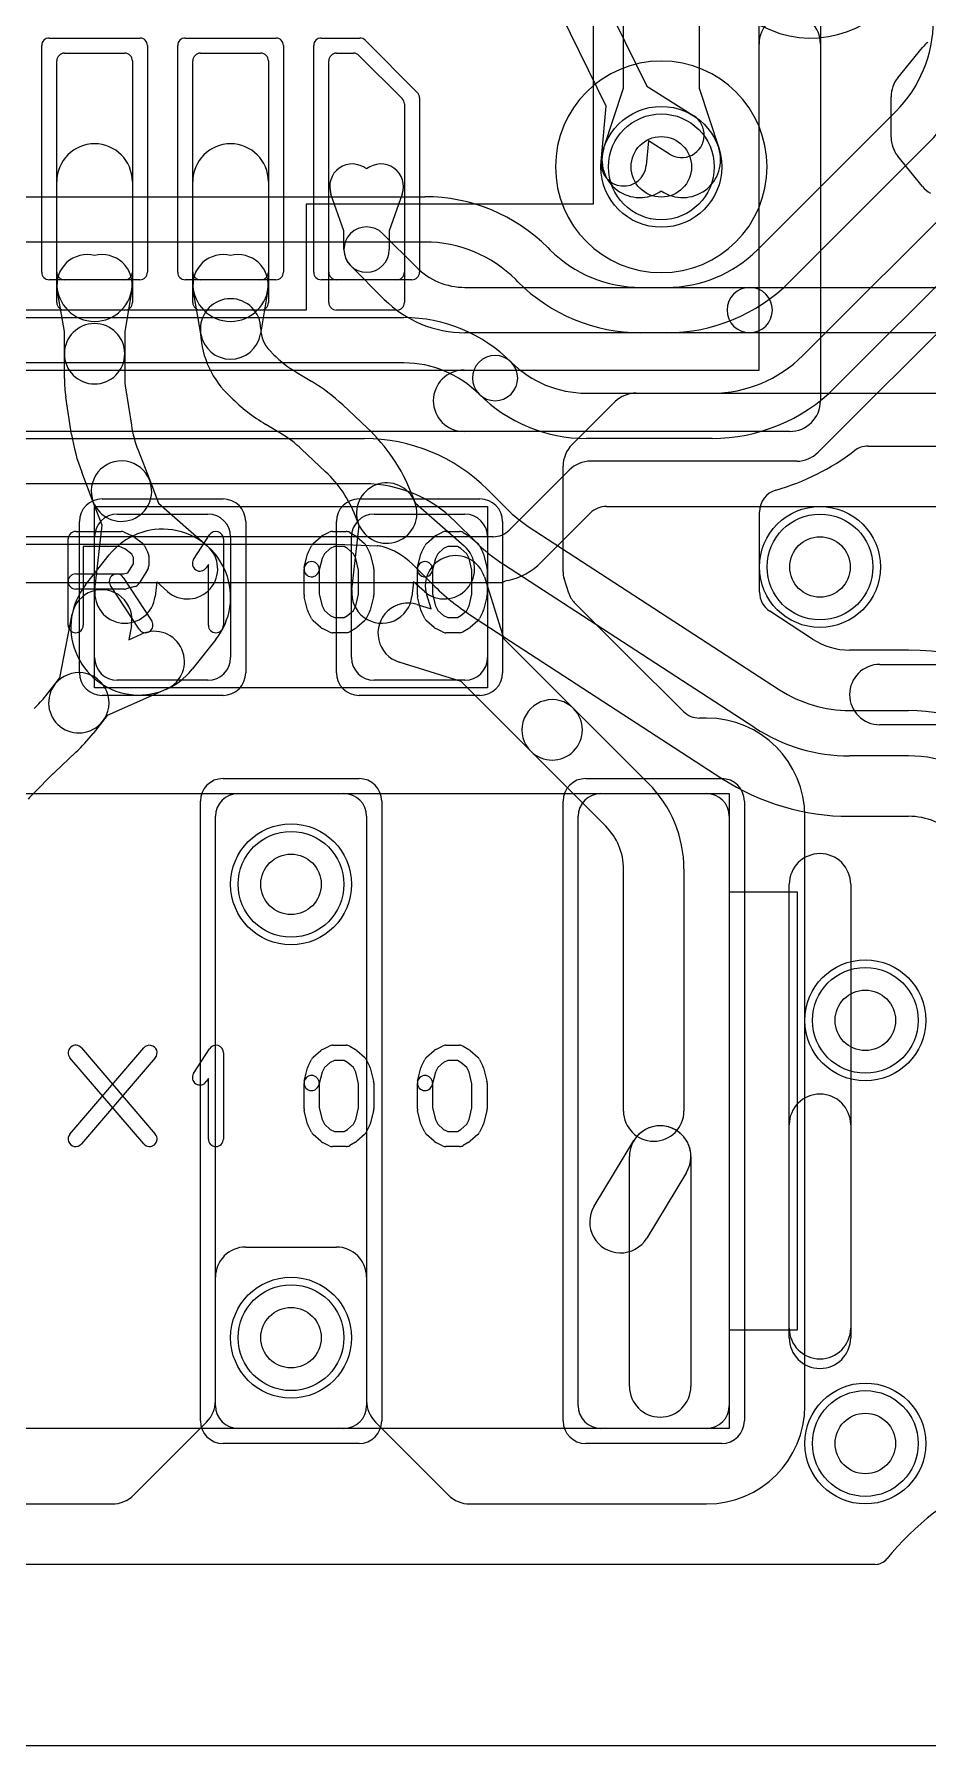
# Model space of a CAD drawing. Extents: x -0.8 to 20.5, y -0.5 to 20.
# Drawn here: x 11.05 to 14.01, y 0 to 5.66 of the extents above; entities that cross this region are included whole.
import ezdxf

# ---------------------------------------------------------------- set-up
doc = ezdxf.new("R2010")
doc.units = 0
for name, color, linetype in [('Hole', 1, 'CONTINUOUS'), ('L1', 3, 'CONTINUOUS'), ('L2', 3, 'CONTINUOUS'), ('L3', 3, 'CONTINUOUS'), ('L4', 3, 'CONTINUOUS'), ('MetalMask-A', 176, 'CONTINUOUS'), ('Outline', 7, 'CONTINUOUS'), ('PartsArea-A', 111, 'CONTINUOUS'), ('PartsSilk-A', 221, 'CONTINUOUS'), ('PartsSilk-B', 221, 'CONTINUOUS'), ('Resist-A', 2, 'CONTINUOUS'), ('Resist-B', 2, 'CONTINUOUS'), ('Silk-A', 140, 'CONTINUOUS'), ('Silk-B', 140, 'CONTINUOUS')]:
    doc.layers.add(name, color=color, linetype=linetype)

msp = doc.modelspace()

# ---------------------------------------------------------------- linework, layer by layer
at = {"layer": 'Hole'}
for centre in [(13.125, 5.22375), (13.65, 3.9), (11.9, 2.85), (13.8, 2.4), (11.9, 1.35), (13.8, 1)]:
    msp.add_circle(centre, 0.1, dxfattribs=at)
at = {"layer": 'L1'}
for p, q in [((13, 5.48378), (13, 5.85)), ((13.25, 5.85), (13.25, 5.48378)), ((11.125, 4.775), (11.125, 5.575)), ((11.15, 5.6), (11.35, 5.6)), ((11.375, 5.575), (11.375, 4.775)), ((11.575, 4.775), (11.575, 5.575)), ((11.6, 5.6), (11.8, 5.6)), ((11.825, 5.575), (11.825, 4.775)), ((12.025, 4.775), (12.025, 5.575)), ((12.05, 5.6), (12.1068, 5.6)), ((12.12448, 5.59268), (12.26768, 5.44948)), ((12.93502, 5.28625), (13, 5.48378)), ((13.25, 5.48378), (13.31498, 5.28625)), ((12.275, 5.4318), (12.275, 4.775)), ((11.125, 4.8375), (11.125, 5.175)), ((11.375, 5.175), (11.375, 4.8375)), ((11.575, 4.8375), (11.575, 5.175)), ((11.825, 5.175), (11.825, 4.8375)), ((12.075, 5.01213), (12.03215, 5.13333)), ((12.26785, 5.13333), (12.225, 5.01213)), ((12.075, 4.95), (12.075, 5.01213)), ((12.20303, 5.00303), (12.31465, 4.89142)), ((12.225, 5.01213), (12.225, 4.95)), ((12.20858, 4.78536), (12.09697, 4.89697)), ((11.15, 4.67911), (11.12675, 4.81666)), ((11.37325, 4.81666), (11.35, 4.67911)), ((11.6014, 4.67083), (11.57675, 4.81666)), ((11.82325, 4.81666), (11.7986, 4.67083)), ((12.475, 4.825), (13.4175, 4.825)), ((13.4175, 4.825), (14.33894, 4.825)), ((11.35, 4.75), (11.15, 4.75)), ((11.8, 4.75), (11.6, 4.75)), ((12.25, 4.75), (12.05, 4.75)), ((11.15, 4.6054), (11.15, 4.67911)), ((11.35, 4.67911), (11.35, 4.6054)), ((13.4175, 4.675), (12.475, 4.675)), ((14.33894, 4.675), (13.4175, 4.675)), ((11.15, 4.5233), (11.15, 4.6054)), ((11.35, 4.6054), (11.35, 4.5233)), ((11.82971, 4.61578), (11.84208, 4.6034)), ((11.91926, 4.54316), (11.96877, 4.51349)), ((11.3524, 4.49242), (11.37174, 4.36867)), ((11.70066, 4.46198), (11.68829, 4.47435)), ((13.04141, 4.475), (14.26167, 4.475)), ((11.17413, 4.33779), (11.1548, 4.46154)), ((12.07138, 4.4359), (12.15151, 4.36052)), ((12.82929, 4.30429), (12.9701, 4.4451)), ((11.86594, 4.34195), (11.81643, 4.37162)), ((11.39396, 4.28589), (11.43232, 4.18689)), ((12.01448, 4.21484), (11.93435, 4.29022)), ((11.24584, 4.11463), (11.20748, 4.21363)), ((12.8, 3.88427), (12.8, 4.23358)), ((11.43232, 4.18689), (11.46181, 4.11079)), ((12.29959, 4.14104), (12.30992, 4.11448)), ((11.27533, 4.03853), (11.24584, 4.11463)), ((11.46181, 4.11079), (11.62332, 3.9692)), ((12.30992, 4.11448), (12.31137, 4.11076)), ((12.31137, 4.11076), (12.47307, 3.96941)), ((11.2514, 3.82507), (11.27533, 4.03853)), ((11.325, 4.075), (11.625, 4.075)), ((12.10137, 3.82475), (12.12499, 4.03822)), ((12.12354, 4.04194), (12.1132, 4.06852)), ((12.12499, 4.03822), (12.12354, 4.04194)), ((12.175, 4.075), (12.475, 4.075)), ((11.25, 3.6), (11.25, 4)), ((11.7, 4), (11.7, 3.6)), ((12.1, 3.6), (12.1, 4)), ((12.55, 4), (12.55, 3.6)), ((11.22042, 3.84111), (11.29873, 3.93983)), ((12.53968, 3.86736), (12.60398, 3.66243)), ((12.81865, 3.81335), (12.80344, 3.86182)), ((11.45549, 3.85035), (11.45016, 3.80279)), ((11.49148, 3.8188), (11.45549, 3.85035)), ((12.30541, 3.85033), (12.30015, 3.80275)), ((12.34145, 3.81883), (12.30541, 3.85033)), ((12.36319, 3.76181), (12.34886, 3.80748)), ((11.13529, 3.53268), (11.17571, 3.74362)), ((12.31752, 3.77614), (12.36319, 3.76181)), ((13.01035, 3.60962), (12.83717, 3.78279)), ((11.37213, 3.70598), (11.36312, 3.65898)), ((11.36312, 3.65898), (11.40685, 3.67844)), ((11.65127, 3.66017), (11.57296, 3.56145)), ((12.60398, 3.66243), (12.83473, 3.43168)), ((12.46255, 3.52102), (12.25764, 3.58532)), ((13.19801, 3.42196), (13.01257, 3.60739)), ((11.08852, 3.47373), (11.11953, 3.51282)), ((11.11953, 3.51282), (11.13529, 3.53268)), ((11.625, 3.525), (11.325, 3.525)), ((12.475, 3.525), (12.175, 3.525)), ((12.69331, 3.29026), (12.46255, 3.52102)), ((11.48819, 3.49572), (11.29196, 3.40838)), ((11.29196, 3.40838), (11.27621, 3.38852)), ((12.83473, 3.43168), (13.08284, 3.18358)), ((13.275, 3.4), (13.25102, 3.4)), ((11.27621, 3.38852), (11.24522, 3.34945)), ((11.18796, 3.2869), (11.11785, 3.22043)), ((12.94142, 3.04215), (12.69331, 3.29026)), ((11.1112, 3.21399), (11.05072, 3.15391)), ((11.725, 3.15), (12.075, 3.15)), ((12.925, 3.15), (13.275, 3.15)), ((11.65, 1.125), (11.65, 3.075)), ((12.15, 3.075), (12.15, 1.125)), ((12.85, 1.125), (12.85, 3.075)), ((13.35, 3.075), (13.35, 1.125)), ((13.6, 1.125), (13.6, 3.075)), ((13, 2.1), (13, 2.90073)), ((13.2, 2.90073), (13.2, 2.1)), ((11.75, 1.65), (12.05, 1.65)), ((11.65, 1.14142), (11.65, 1.55)), ((12.15, 1.55), (12.15, 1.14142)), ((11.37929, 0.82929), (11.62071, 1.07071)), ((12.075, 1.05), (11.725, 1.05)), ((12.17929, 1.07071), (12.42071, 0.82929)), ((13.275, 1.05), (12.925, 1.05)), ((10.525, 0.8), (11.30858, 0.8)), ((12.49142, 0.8), (13.275, 0.8)), ((13.83246, 0.6), (1, 0.6))]:
    msp.add_line(p, q, dxfattribs=at)
for centre in [(13.125, 5.22375), (13.65, 3.9), (11.9, 2.85), (13.8, 2.4), (11.9, 1.35), (13.8, 1)]:
    msp.add_circle(centre, 0.2, dxfattribs=at)
for centre, radius, start, end in [((11.15, 5.575), 0.025, 90, 180), ((11.35, 5.575), 0.025, 0, 90), ((11.6, 5.575), 0.025, 90, 180), ((11.8, 5.575), 0.025, 0, 90), ((12.05, 5.575), 0.025, 90, 180), ((12.1068, 5.575), 0.025, 45, 90), ((12.25, 5.4318), 0.025, 0, 45), ((11.25, 5.175), 0.125, 0, 180), ((11.7, 5.175), 0.125, 0, 180), ((13.05376, 5.24719), 0.125, 161.79117, -55.25469), ((13.19624, 5.24719), 0.125, -124.74531, 18.20924), ((12.10286, 5.15833), 0.075, 51.05623, -160.5285), ((12.19714, 5.15833), 0.075, -19.47139, 128.94377), ((12.15, 4.95), 0.075, 45, -135), ((11.22535, 4.83333), 0.1, 75.7289, -170.40584), ((11.27465, 4.83333), 0.1, -9.59608, 104.2711), ((11.67535, 4.83333), 0.1, 75.7289, -170.40584), ((11.72465, 4.83333), 0.1, -9.59608, 104.2711), ((12.15, 4.95), 0.075, 180, 0), ((12.475, 5.05177), 0.22677, -135, -90), ((11.25, 4.8375), 0.125, 180, 0), ((11.7, 4.8375), 0.125, 180, 0), ((13.4175, 4.75), 0.075, 90, -90), ((13.4175, 4.75), 0.075, -90, 90), ((11.15, 4.775), 0.025, 180, -90), ((11.35, 4.775), 0.025, -90, 0), ((11.6, 4.775), 0.025, 180, -90), ((11.7, 4.6875), 0.1, 0, 180), ((11.8, 4.775), 0.025, -90, 0), ((12.05, 4.775), 0.025, 180, -90), ((12.475, 5.05177), 0.37677, -135.00107, -90), ((12.25, 4.775), 0.025, -90, 0), ((11.25, 4.6054), 0.1, 0, 180), ((11.90143, 4.6875), 0.30143, 180, -134.99866), ((11.7, 4.6875), 0.1, -170.40392, -9.59608), ((11.90143, 4.6875), 0.10143, 180, -135), ((11.25, 4.6054), 0.1, 180, 0), ((12.12492, 4.88624), 0.4, -135, -120.94066), ((11.55, 4.5233), 0.4, 180, -171.11793), ((11.55, 4.5233), 0.2, 180, -171.11793), ((11.66028, 3.99887), 0.6, 46.75117, 59.05983), ((13.04141, 4.37499), 0.10001, 90, 133.97914), ((12.12492, 4.88624), 0.6, -135, -120.94066), ((13.02402, 4.39301), 0.07497, 133.97861, 135.98897), ((11.76694, 4.43042), 0.4, -171.11924, -158.81862), ((11.74042, 3.92348), 0.6, 21.25985, 46.7521), ((11.76694, 4.43042), 0.6, -171.11902, -158.81872), ((11.66028, 3.99887), 0.4, 46.75049, 59.05933), ((12.9, 4.23358), 0.1, 135, 180), ((11.33908, 4.15076), 0.1, 21.18108, -158.81858), ((11.74042, 3.92348), 0.4, 21.25985, 46.75252), ((11.33908, 4.15076), 0.1, -158.81892, 21.18009), ((12.21673, 4.07821), 0.1, 21.26623, -158.73568), ((12.21673, 4.07821), 0.1, -158.73377, 21.26403), ((11.325, 4), 0.075, 90, 180), ((11.475, 3.8), 0.225, -38.42397, 141.57666), ((11.625, 4), 0.075, 0, 90), ((12.175, 4), 0.075, 90, 180), ((12.475, 4), 0.075, 0, 90), ((11.5574, 3.894), 0.1, -131.23767, 48.76092), ((12.40726, 3.89412), 0.1, -131.15628, 48.84245), ((12.44427, 3.83742), 0.1, 17.42204, -162.57885), ((12.87497, 3.88427), 0.07497, 180, -162.57531), ((11.39669, 3.70128), 0.225, 141.57603, -38.42334), ((11.27392, 3.7248), 0.1, -10.84809, 169.15209), ((11.35078, 3.81393), 0.1, 173.60413, -6.39598), ((12.20076, 3.81375), 0.1, 173.68448, -6.31402), ((12.89018, 3.8358), 0.07497, -162.57531, -135), ((12.28758, 3.68073), 0.1, 72.57796, -107.42115), ((11.44752, 3.58708), 0.1, -66.00319, 113.99458), ((11.325, 3.6), 0.075, 180, -90), ((11.625, 3.6), 0.075, -90, 0), ((12.175, 3.6), 0.075, 180, -90), ((12.475, 3.6), 0.075, -90, 0), ((13.06336, 3.66263), 0.07497, -135, -134.44878), ((12.76269, 3.36228), 0.35002, 44.54511, 44.8449), ((13.06558, 3.6604), 0.07497, -135.45395, -135), ((11.19787, 3.45067), 0.1, 141.57374, -38.42652), ((11.19787, 3.45067), 0.1, -38.42626, 141.57698), ((10.77514, 3.72231), 0.4, -46.52555, -38.42224), ((12.76402, 3.36097), 0.1, 45, -134.99884), ((12.76402, 3.36097), 0.1, -135, 44.99935), ((13.25102, 3.47497), 0.07497, -135, -90), ((13.275, 3.075), 0.325, 0, 90), ((10.77514, 3.72231), 0.6, -46.52554, -38.42143), ((11.39306, 2.93016), 0.4, 133.47404, 134.80047), ((12.8, 2.90073), 0.4, 0, 45.00135), ((11.33252, 2.87003), 0.4, 134.78932, 139.17265), ((11.725, 3.075), 0.075, 90, 180), ((12.075, 3.075), 0.075, 0, 90), ((12.925, 3.075), 0.075, 90, 180), ((13.275, 3.075), 0.075, 0, 90), ((12.8, 2.90073), 0.2, 0, 45), ((13.1, 2.1), 0.1, 180, 0), ((11.75, 1.55), 0.1, 90, 180), ((12.05, 1.55), 0.1, 0, 90), ((11.55, 1.14142), 0.1, -45, 0), ((12.25, 1.14142), 0.1, 180, -135), ((11.725, 1.125), 0.075, 180, -90), ((12.075, 1.125), 0.075, -90, 0), ((12.925, 1.125), 0.075, 180, -90), ((13.275, 1.125), 0.325, -90, 0), ((13.275, 1.125), 0.075, -90, 0), ((14.625, 0), 0.975, 39.35668, 140.64332), ((11.30858, 0.9), 0.1, -90, -45), ((12.49142, 0.9), 0.1, -135, -90), ((13.83246, 0.65), 0.05, -90, -39.35955)]:
    msp.add_arc(centre, radius, start, end, dxfattribs=at)
at = {"layer": 'L2'}
msp.add_line((13.83246, 0.6), (1, 0.6), dxfattribs=at)
for centre in [(13.65, 3.9), (11.9, 2.85), (13.8, 2.4), (11.9, 1.35), (13.8, 1)]:
    msp.add_circle(centre, 0.2, dxfattribs=at)
for centre, radius, start, end in [((13.61999, 5.99999), 0.35004, 144.25796, 44.1458), ((13.125, 5.22375), 0.35004, 90, -90), ((13.125, 5.22375), 0.35004, -90, 90), ((14.625, 0), 0.975, 39.35668, 140.64332), ((13.83246, 0.65), 0.05, -90, -39.35955)]:
    msp.add_arc(centre, radius, start, end, dxfattribs=at)
at = {"layer": 'L3'}
for p, q in [((14.30375, 4.93917), (13.64387, 4.27929)), ((13.57316, 4.25), (12.89142, 4.25)), ((12.82071, 4.22071), (12.62196, 4.02196)), ((12.72806, 3.91586), (12.8902, 4.078)), ((12.94321, 4.09996), (14.40154, 4.09996)), ((12.56895, 4), (10.72508, 4)), ((10.42411, 3.84882), (12.6, 3.84882)), ((13.83246, 0.6), (1, 0.6))]:
    msp.add_line(p, q, dxfattribs=at)
for centre in [(13.65, 3.9), (11.9, 2.85), (13.8, 2.4), (11.9, 1.35), (13.8, 1)]:
    msp.add_circle(centre, 0.2, dxfattribs=at)
for centre, radius, start, end in [((13.61999, 5.99999), 0.35004, 144.25796, 44.1458), ((13.125, 5.22375), 0.35004, 90, -90), ((13.125, 5.22375), 0.35004, -90, 90), ((12.89142, 4.15), 0.1, 90, 135), ((13.57316, 4.35), 0.1, -90, -45), ((12.94321, 4.02499), 0.07497, 90, 135), ((12.56895, 4.07497), 0.07497, -90, -45), ((12.56896, 4.07497), 0.22501, -77.39358, -45.0018), ((12.63443, 3.78222), 0.07497, 102.60507, 117.33747), ((14.625, 0), 0.975, 39.35668, 140.64332), ((13.83246, 0.65), 0.05, -90, -39.35955)]:
    msp.add_arc(centre, radius, start, end, dxfattribs=at)
at = {"layer": 'L4'}
for p, q in [((12.7775, 6.10048), (13.07711, 5.49112)), ((12.9425, 5.42496), (12.6429, 6.0343)), ((13.07711, 5.49112), (13.23224, 5.39256)), ((12.92583, 5.24189), (12.9425, 5.42496)), ((13.44341, 4.94948), (13.90052, 5.40658)), ((13.08264, 5.3099), (13.07521, 5.22829)), ((13.1518, 5.26596), (13.08264, 5.3099)), ((14.00659, 5.30051), (13.54948, 4.84342)), ((13.59342, 4.59948), (14.25052, 5.25659)), ((9.1042, 5.125), (12.34289, 5.125)), ((14.35658, 5.15052), (13.69949, 4.49341)), ((12.34289, 4.975), (9.1042, 4.975)), ((12.74948, 4.95658), (12.75658, 4.94948)), ((12.65051, 4.84341), (12.64341, 4.85052)), ((13.05711, 4.825), (13.14289, 4.825)), ((9.68207, 4.725), (12.27323, 4.725)), ((13.14289, 4.675), (13.05711, 4.675)), ((12.27323, 4.575), (9.68207, 4.575)), ((12.87677, 4.475), (13.29289, 4.475)), ((10.25711, 4.325), (12.14289, 4.325)), ((13.29289, 4.325), (12.87677, 4.325)), ((13.80949, 4.3), (14.60856, 4.29999)), ((12.14289, 4.175), (10.25711, 4.175)), ((12.54948, 4.15658), (12.61594, 4.09012)), ((13.45, 3.81618), (13.45, 4.08232)), ((12.50987, 3.98405), (12.44341, 4.05052)), ((12.68484, 4.0343), (13.5166, 3.49366)), ((10.2571, 3.975), (12.04868, 3.975)), ((12.05156, 3.97494), (12.18461, 3.96982)), ((12.302, 3.90909), (12.36802, 3.84306)), ((13.43485, 3.36789), (12.60309, 3.90853)), ((12.4941, 3.74084), (13.32586, 3.2002)), ((13.6256, 3.66135), (13.48411, 3.75332)), ((13.94289, 3.625), (13.74822, 3.625)), ((13.74822, 3.425), (13.94289, 3.425)), ((13.94289, 3.275), (13.74822, 3.275)), ((13.74822, 3.075), (13.94289, 3.075)), ((13.83249, 0.60004), (1.00004, 0.60004))]:
    msp.add_line(p, q, dxfattribs=at)
for centre in [(13.125, 5.22375), (13.65, 3.9), (11.9, 2.85), (13.8, 2.4), (11.9, 1.35), (13.8, 1)]:
    msp.add_circle(centre, 0.2, dxfattribs=at)
for centre, radius, start, end in [((13.6, 5.7071), 0.425, -45, 0.00135), ((13.6, 5.7071), 0.575, -45, 0.001), ((13.19202, 5.32926), 0.075, -122.43135, 57.57128), ((13.00052, 5.23509), 0.075, 174.79796, -5.20329), ((12.34289, 4.55), 0.575, 44.99929, 90), ((12.34289, 4.55), 0.425, 45, 90), ((13.0571, 5.25), 0.425, -135, -89.99865), ((13.14289, 5.25), 0.425, -90, -45), ((13.0571, 5.25), 0.575, -135, -89.999), ((13.14289, 5.25), 0.575, -90, -44.99929), ((12.27324, 4.22324), 0.50176, 45, 90.00114), ((12.575, 4.525), 0.075, 45, -135.00095), ((13.2929, 4.9), 0.425, -90.00135, -45), ((12.27324, 4.22324), 0.35176, 45, 90.00163), ((12.57501, 4.52501), 0.075, -135, 45), ((12.87677, 4.82676), 0.35176, -135.00115, -90), ((13.2929, 4.9), 0.575, -90.001, -45), ((12.87677, 4.82676), 0.50176, -135.00081, -90), ((12.14289, 3.75), 0.575, 44.99929, 90), ((13.29291, 4.90001), 0.77501, -74.15626, -52.64556), ((13.80949, 4.22503), 0.07497, 90, 128.18598), ((12.14289, 3.75), 0.425, 45, 90), ((13.52497, 4.08232), 0.07497, 105.84566, 180), ((12.91646, 4.39064), 0.425, -135, -123.02375), ((12.04868, 3.90003), 0.07497, 87.79828, 90), ((12.18173, 3.89491), 0.07497, 75.0036, 87.79828), ((12.14289, 3.75), 0.225, 44.9964, 74.99838), ((12.91646, 4.39064), 0.575, -135, -123.02374), ((12.31544, 3.78962), 0.07497, 45, 45.46475), ((12.91646, 4.39064), 0.775, -135, -123.02325), ((13.52497, 3.81618), 0.07497, 180, -123.02451), ((13.74822, 3.85), 0.225, -123.02333, -90), ((13.94289, 2.85), 0.775, 44.99895, 90), ((13.74822, 3.85), 0.425, -123.02358, -90), ((13.94289, 2.85), 0.575, 44.99929, 90), ((13.74822, 3.85), 0.575, -123.02374, -90), ((13.94289, 2.85), 0.425, 45, 90), ((13.74822, 3.85), 0.775, -123.02325, -90), ((13.94289, 2.85), 0.225, 45, 90), ((14.625, 0), 0.975, 39.35961, 140.64039), ((13.83249, 0.65004), 0.05, -90, -39.35955)]:
    msp.add_arc(centre, radius, start, end, dxfattribs=at)
at = {"layer": 'MetalMask-A'}
for p, q in [((11.125, 4.875), (11.125, 5.575)), ((11.15, 5.6), (11.35, 5.6)), ((11.375, 5.575), (11.375, 4.875)), ((11.575, 4.875), (11.575, 5.575)), ((11.6, 5.6), (11.8, 5.6)), ((11.825, 5.575), (11.825, 4.875)), ((12.025, 4.875), (12.025, 5.575)), ((12.05, 5.6), (12.1068, 5.6)), ((12.12448, 5.59268), (12.26768, 5.44948)), ((12.275, 5.4318), (12.275, 4.875)), ((11.35, 4.85), (11.15, 4.85)), ((11.8, 4.85), (11.6, 4.85)), ((12.25, 4.85), (12.05, 4.85)), ((11.325, 4.075), (11.625, 4.075)), ((12.175, 4.075), (12.475, 4.075)), ((11.25, 3.6), (11.25, 4)), ((11.7, 4), (11.7, 3.6)), ((12.1, 3.6), (12.1, 4)), ((12.55, 4), (12.55, 3.6)), ((11.625, 3.525), (11.325, 3.525)), ((12.475, 3.525), (12.175, 3.525)), ((11.725, 3.15), (12.075, 3.15)), ((12.925, 3.15), (13.275, 3.15)), ((11.65, 1.125), (11.65, 3.075)), ((12.15, 3.075), (12.15, 1.125)), ((12.85, 1.125), (12.85, 3.075)), ((13.35, 3.075), (13.35, 1.125)), ((12.075, 1.05), (11.725, 1.05)), ((13.275, 1.05), (12.925, 1.05))]:
    msp.add_line(p, q, dxfattribs=at)
for centre, radius, start, end in [((11.15, 5.575), 0.025, 90, 180), ((11.35, 5.575), 0.025, 0, 90), ((11.6, 5.575), 0.025, 90, 180), ((11.8, 5.575), 0.025, 0, 90), ((12.05, 5.575), 0.025, 90, 180), ((12.1068, 5.575), 0.025, 45, 90), ((12.25, 5.4318), 0.025, 0, 45), ((11.15, 4.875), 0.025, 180, -90), ((11.35, 4.875), 0.025, -90, 0), ((11.6, 4.875), 0.025, 180, -90), ((11.8, 4.875), 0.025, -90, 0), ((12.05, 4.875), 0.025, 180, -90), ((12.25, 4.875), 0.025, -90, 0), ((11.325, 4), 0.075, 90, 180), ((11.625, 4), 0.075, 0, 90), ((12.175, 4), 0.075, 90, 180), ((12.475, 4), 0.075, 0, 90), ((11.325, 3.6), 0.075, 180, -90), ((11.625, 3.6), 0.075, -90, 0), ((12.175, 3.6), 0.075, 180, -90), ((12.475, 3.6), 0.075, -90, 0), ((11.725, 3.075), 0.075, 90, 180), ((12.075, 3.075), 0.075, 0, 90), ((12.925, 3.075), 0.075, 90, 180), ((13.275, 3.075), 0.075, 0, 90), ((11.725, 1.125), 0.075, 180, -90), ((12.075, 1.125), 0.075, -90, 0), ((12.925, 1.125), 0.075, 180, -90), ((13.275, 1.125), 0.075, -90, 0)]:
    msp.add_arc(centre, radius, start, end, dxfattribs=at)
at = {"layer": 'Outline'}
msp.add_line((14.25, 0), (1, 0), dxfattribs=at)
at = {"layer": 'PartsArea-A'}
for p, q in [((12.9, 6.05), (12.9, 5.1)), ((12.9, 5.1), (11.95, 5.1)), ((11.95, 5.1), (11.95, 4.75)), ((11.95, 4.75), (9.65, 4.75)), ((11.25, 4.1), (12.55, 4.1)), ((11.25, 3.5), (11.25, 4.1)), ((12.55, 4.1), (12.55, 3.5)), ((12.55, 3.5), (11.25, 3.5)), ((10.45, 3.15), (13.35, 3.15)), ((13.35, 3.15), (13.35, 2.825)), ((13.35, 2.825), (13.575, 2.825)), ((13.575, 2.825), (13.575, 1.375)), ((13.575, 1.375), (13.35, 1.375)), ((13.35, 1.375), (13.35, 1.05)), ((13.35, 1.05), (10.45, 1.05))]:
    msp.add_line(p, q, dxfattribs=at)
at = {"layer": 'PartsSilk-A'}
for p, q in [((13.6516, 9.95), (13.6516, 4.45)), ((13.4484, 4.5516), (13.4484, 9.8484)), ((8.1516, 4.5516), (13.4484, 4.5516)), ((13.55, 4.3484), (8.05, 4.3484)), ((11.1625, 3.70741), (11.1625, 3.99259)), ((11.1875, 4.01759), (11.3375, 4.01759)), ((11.3322, 3.96759), (11.2125, 3.96759)), ((11.2125, 3.96759), (11.2125, 3.70741)), ((11.34993, 3.95971), (11.3322, 3.96759)), ((11.34765, 4.01544), (11.37265, 4.00433)), ((11.3772, 4.0017), (11.40776, 3.97948)), ((11.41542, 3.97044), (11.42653, 3.94822)), ((11.57763, 3.9247), (11.63041, 4.00618)), ((11.67639, 3.99259), (11.67639, 3.70741)), ((11.95681, 3.94822), (11.96792, 3.97044)), ((11.97367, 3.97795), (11.99867, 4.00017)), ((12.0041, 4.00384), (12.02632, 4.01495)), ((12.0434, 3.96759), (12.02942, 3.9606)), ((12.0375, 4.01759), (12.08194, 4.01759)), ((12.0753, 3.96759), (12.0434, 3.96759)), ((12.08673, 3.96106), (12.0753, 3.96759)), ((12.09434, 4.0143), (12.11379, 4.00319)), ((12.118, 4.00017), (12.143, 3.97795)), ((12.14875, 3.97044), (12.15986, 3.94822)), ((12.33181, 3.94822), (12.34292, 3.97044)), ((12.34867, 3.97795), (12.37367, 4.00017)), ((12.3791, 4.00384), (12.40132, 4.01495)), ((12.4184, 3.96759), (12.40442, 3.9606)), ((12.4125, 4.01759), (12.45694, 4.01759)), ((12.4503, 3.96759), (12.4184, 3.96759)), ((12.46173, 3.96106), (12.4503, 3.96759)), ((12.46934, 4.0143), (12.48879, 4.00319)), ((12.493, 4.00017), (12.518, 3.97795)), ((12.52375, 3.97044), (12.53486, 3.94822)), ((11.37343, 3.94263), (11.34993, 3.95971)), ((11.36042, 3.88087), (11.37917, 3.91087)), ((11.37917, 3.93114), (11.37343, 3.94263)), ((11.37917, 3.91087), (11.37917, 3.93114)), ((11.42917, 3.93704), (11.42917, 3.9037)), ((11.62639, 3.90801), (11.61959, 3.89752)), ((11.62639, 3.70741), (11.62639, 3.90801)), ((11.94381, 3.89865), (11.95492, 3.9431)), ((12.00276, 3.92831), (11.99231, 3.88653)), ((12.01049, 3.94377), (12.00276, 3.92831)), ((12.02942, 3.9606), (12.01049, 3.94377)), ((12.10618, 3.94377), (12.08673, 3.96106)), ((12.11391, 3.92831), (12.10618, 3.94377)), ((12.12361, 3.88951), (12.11391, 3.92831)), ((12.16175, 3.9431), (12.17286, 3.89865)), ((12.31881, 3.89865), (12.32992, 3.9431)), ((12.37776, 3.92831), (12.36731, 3.88653)), ((12.38549, 3.94377), (12.37776, 3.92831)), ((12.40442, 3.9606), (12.38549, 3.94377)), ((12.48118, 3.94377), (12.46173, 3.96106)), ((12.48891, 3.92831), (12.48118, 3.94377)), ((12.49861, 3.88951), (12.48891, 3.92831)), ((12.53675, 3.9431), (12.54786, 3.89865)), ((11.1875, 3.87685), (11.34533, 3.87685)), ((11.34453, 3.86553), (11.43898, 3.72109)), ((11.34533, 3.87685), (11.36042, 3.88087)), ((11.42537, 3.89045), (11.39759, 3.84601)), ((11.94306, 3.80741), (11.94306, 3.89259)), ((11.99306, 3.89259), (11.99306, 3.81049)), ((12.12361, 3.81049), (12.12361, 3.88951)), ((12.17361, 3.89259), (12.17361, 3.80741)), ((12.31806, 3.80741), (12.31806, 3.89259)), ((12.36806, 3.89259), (12.36806, 3.81049)), ((12.49861, 3.81049), (12.49861, 3.88951)), ((12.54861, 3.89259), (12.54861, 3.80741)), ((11.34861, 3.82685), (11.1875, 3.82685)), ((11.39714, 3.69373), (11.30269, 3.83817)), ((11.38283, 3.8351), (11.35505, 3.82769)), ((11.95492, 3.7569), (11.94381, 3.80135)), ((11.99306, 3.81049), (12.00276, 3.77169)), ((12.11391, 3.77169), (12.12361, 3.81049)), ((12.17286, 3.80135), (12.16175, 3.7569)), ((12.32992, 3.7569), (12.31881, 3.80135)), ((12.36806, 3.81049), (12.37776, 3.77169)), ((12.48891, 3.77169), (12.49861, 3.81049)), ((12.54786, 3.80135), (12.53675, 3.7569)), ((11.96792, 3.72956), (11.95681, 3.75178)), ((12.00276, 3.77169), (12.01049, 3.75623)), ((12.01049, 3.75623), (12.02942, 3.7394)), ((12.02942, 3.7394), (12.0434, 3.73241)), ((12.0753, 3.73241), (12.08673, 3.73894)), ((12.08673, 3.73894), (12.10618, 3.75623)), ((12.10618, 3.75623), (12.11391, 3.77169)), ((12.15986, 3.75178), (12.14875, 3.72956)), ((12.34292, 3.72956), (12.33181, 3.75178)), ((12.37776, 3.77169), (12.38549, 3.75623)), ((12.38549, 3.75623), (12.40442, 3.7394)), ((12.40442, 3.7394), (12.4184, 3.73241)), ((12.4503, 3.73241), (12.46173, 3.73894)), ((12.46173, 3.73894), (12.48118, 3.75623)), ((12.48118, 3.75623), (12.48891, 3.77169)), ((12.53486, 3.75178), (12.52375, 3.72956)), ((11.99867, 3.69983), (11.97367, 3.72205)), ((12.02632, 3.68505), (12.0041, 3.69616)), ((12.08194, 3.68241), (12.0375, 3.68241)), ((12.0434, 3.73241), (12.0753, 3.73241)), ((12.11379, 3.69681), (12.09434, 3.6857)), ((12.143, 3.72205), (12.118, 3.69983)), ((12.37367, 3.69983), (12.34867, 3.72205)), ((12.40132, 3.68505), (12.3791, 3.69616)), ((12.45694, 3.68241), (12.4125, 3.68241)), ((12.4184, 3.73241), (12.4503, 3.73241)), ((12.48879, 3.69681), (12.46934, 3.6857)), ((12.518, 3.72205), (12.493, 3.69983)), ((13.5484, 1.35), (13.5484, 2.85)), ((13.7516, 2.85), (13.7516, 1.35)), ((11.16852, 2.02368), (11.41296, 2.30886)), ((11.41296, 1.99114), (11.16852, 2.27632)), ((11.20648, 2.30886), (11.45092, 2.02368)), ((11.45092, 2.27632), (11.20648, 1.99114)), ((11.57763, 2.2247), (11.63041, 2.30618)), ((11.67639, 2.29259), (11.67639, 2.00741)), ((11.95681, 2.24822), (11.96792, 2.27044)), ((11.97367, 2.27795), (11.99867, 2.30017)), ((12.0041, 2.30384), (12.02632, 2.31495)), ((12.0434, 2.26759), (12.02942, 2.2606)), ((12.0375, 2.31759), (12.08194, 2.31759)), ((12.0753, 2.26759), (12.0434, 2.26759)), ((12.08673, 2.26106), (12.0753, 2.26759)), ((12.09434, 2.3143), (12.11379, 2.30319)), ((12.118, 2.30017), (12.143, 2.27795)), ((12.14875, 2.27044), (12.15986, 2.24822)), ((12.33181, 2.24822), (12.34292, 2.27044)), ((12.34867, 2.27795), (12.37367, 2.30017)), ((12.3791, 2.30384), (12.40132, 2.31495)), ((12.4184, 2.26759), (12.40442, 2.2606)), ((12.4125, 2.31759), (12.45694, 2.31759)), ((12.4503, 2.26759), (12.4184, 2.26759)), ((12.46173, 2.26106), (12.4503, 2.26759)), ((12.46934, 2.3143), (12.48879, 2.30319)), ((12.493, 2.30017), (12.518, 2.27795)), ((12.52375, 2.27044), (12.53486, 2.24822)), ((11.94381, 2.19865), (11.95492, 2.2431)), ((12.00276, 2.22831), (11.99231, 2.18653)), ((12.01049, 2.24377), (12.00276, 2.22831)), ((12.02942, 2.2606), (12.01049, 2.24377)), ((12.10618, 2.24377), (12.08673, 2.26106)), ((12.11391, 2.22831), (12.10618, 2.24377)), ((12.12361, 2.18951), (12.11391, 2.22831)), ((12.16175, 2.2431), (12.17286, 2.19865)), ((12.31881, 2.19865), (12.32992, 2.2431)), ((12.37776, 2.22831), (12.36731, 2.18653)), ((12.38549, 2.24377), (12.37776, 2.22831)), ((12.40442, 2.2606), (12.38549, 2.24377)), ((12.48118, 2.24377), (12.46173, 2.26106)), ((12.48891, 2.22831), (12.48118, 2.24377)), ((12.49861, 2.18951), (12.48891, 2.22831)), ((12.53675, 2.2431), (12.54786, 2.19865)), ((11.62639, 2.20801), (11.61959, 2.19752)), ((11.62639, 2.00741), (11.62639, 2.20801)), ((11.94306, 2.10741), (11.94306, 2.19259)), ((11.99306, 2.19259), (11.99306, 2.11049)), ((12.12361, 2.11049), (12.12361, 2.18951)), ((12.17361, 2.19259), (12.17361, 2.10741)), ((12.31806, 2.10741), (12.31806, 2.19259)), ((12.36806, 2.19259), (12.36806, 2.11049)), ((12.49861, 2.11049), (12.49861, 2.18951)), ((12.54861, 2.19259), (12.54861, 2.10741)), ((11.95492, 2.0569), (11.94381, 2.10135)), ((11.99306, 2.11049), (12.00276, 2.07169)), ((12.11391, 2.07169), (12.12361, 2.11049)), ((12.17286, 2.10135), (12.16175, 2.0569)), ((12.32992, 2.0569), (12.31881, 2.10135)), ((12.36806, 2.11049), (12.37776, 2.07169)), ((12.48891, 2.07169), (12.49861, 2.11049)), ((12.54786, 2.10135), (12.53675, 2.0569)), ((11.96792, 2.02956), (11.95681, 2.05178)), ((12.00276, 2.07169), (12.01049, 2.05623)), ((12.01049, 2.05623), (12.02942, 2.0394)), ((12.02942, 2.0394), (12.0434, 2.03241)), ((12.0753, 2.03241), (12.08673, 2.03894)), ((12.08673, 2.03894), (12.10618, 2.05623)), ((12.10618, 2.05623), (12.11391, 2.07169)), ((12.15986, 2.05178), (12.14875, 2.02956)), ((12.34292, 2.02956), (12.33181, 2.05178)), ((12.37776, 2.07169), (12.38549, 2.05623)), ((12.38549, 2.05623), (12.40442, 2.0394)), ((12.40442, 2.0394), (12.4184, 2.03241)), ((12.4503, 2.03241), (12.46173, 2.03894)), ((12.46173, 2.03894), (12.48118, 2.05623)), ((12.48118, 2.05623), (12.48891, 2.07169)), ((12.53486, 2.05178), (12.52375, 2.02956)), ((11.99867, 1.99983), (11.97367, 2.02205)), ((12.02632, 1.98505), (12.0041, 1.99616)), ((12.08194, 1.98241), (12.0375, 1.98241)), ((12.0434, 2.03241), (12.0753, 2.03241)), ((12.11379, 1.99681), (12.09434, 1.9857)), ((12.143, 2.02205), (12.118, 1.99983)), ((12.37367, 1.99983), (12.34867, 2.02205)), ((12.40132, 1.98505), (12.3791, 1.99616)), ((12.45694, 1.98241), (12.4125, 1.98241)), ((12.4184, 2.03241), (12.4503, 2.03241)), ((12.48879, 1.99681), (12.46934, 1.9857)), ((12.518, 2.02205), (12.493, 1.99983)), ((12.90298, 1.78487), (13.03439, 2.00222)), ((13.01973, 1.18892), (13.01973, 1.94965)), ((13.22293, 1.94965), (13.22293, 1.18892)), ((13.20827, 1.89708), (13.07686, 1.67973))]:
    msp.add_line(p, q, dxfattribs=at)
for centre, radius, start, end in [((13.55, 4.45), 0.1016, -90, 0), ((11.1875, 3.99259), 0.025, 90, 180), ((11.3375, 3.99259), 0.025, 66.04914, 90), ((11.3625, 3.98148), 0.025, 53.98274, 66.03964), ((11.39306, 3.95926), 0.025, 26.56505, 53.97932), ((11.65139, 3.99259), 0.025, 0, 147.06619), ((11.99028, 3.95926), 0.025, 131.62783, 153.43495), ((12.01528, 3.98148), 0.025, 116.56505, 131.62783), ((12.0375, 3.99259), 0.025, 90, 116.56505), ((12.08194, 3.99259), 0.025, 60.26649, 90), ((12.10139, 3.98148), 0.025, 48.37217, 60.26649), ((12.12639, 3.95926), 0.025, 26.56505, 48.37217), ((12.36528, 3.95926), 0.025, 131.62783, 153.43495), ((12.39028, 3.98148), 0.025, 116.56505, 131.62783), ((12.4125, 3.99259), 0.025, 90, 116.56505), ((12.45694, 3.99259), 0.025, 60.26649, 90), ((12.47639, 3.98148), 0.025, 48.37217, 60.26649), ((12.50139, 3.95926), 0.025, 26.56505, 48.37217), ((11.40417, 3.93704), 0.025, 0, 26.56505), ((11.59861, 3.91111), 0.025, 147.06646, -32.93381), ((11.96806, 3.89259), 0.025, 0, 180), ((11.97917, 3.93704), 0.025, 153.43495, 165.96932), ((12.1375, 3.93704), 0.025, 14.03068, 26.56505), ((12.34306, 3.89259), 0.025, 0, 180), ((12.35417, 3.93704), 0.025, 153.43495, 165.96932), ((12.5125, 3.93704), 0.025, 14.03068, 26.56505), ((11.1875, 3.85185), 0.025, 90, -90), ((11.32361, 3.85185), 0.025, 33.18146, -146.81914), ((11.40417, 3.9037), 0.025, -32.00538, 0), ((11.96806, 3.89259), 0.025, 165.96932, -14.03321), ((12.14861, 3.89259), 0.025, 0, 14.03068), ((12.34306, 3.89259), 0.025, 165.96932, -14.03321), ((12.52361, 3.89259), 0.025, 0, 14.03068), ((11.34861, 3.85185), 0.025, -90, -75.06473), ((11.37639, 3.85926), 0.025, -75.07449, -32.01002), ((11.96806, 3.80741), 0.025, 180, -165.96932), ((12.14861, 3.80741), 0.025, -14.03068, 0), ((12.34306, 3.80741), 0.025, 180, -165.96932), ((12.52361, 3.80741), 0.025, -14.03068, 0), ((11.97917, 3.76296), 0.025, -165.96932, -153.43495), ((12.1375, 3.76296), 0.025, -26.56505, -14.03068), ((12.35417, 3.76296), 0.025, -165.96932, -153.43495), ((12.5125, 3.76296), 0.025, -26.56505, -14.03068), ((11.1875, 3.70741), 0.025, 180, 0), ((11.41806, 3.70741), 0.025, -146.81854, 33.18086), ((11.65139, 3.70741), 0.025, 180, 0), ((11.99028, 3.74074), 0.025, -153.43495, -131.62783), ((12.01528, 3.71852), 0.025, -131.62783, -116.56505), ((12.0375, 3.70741), 0.025, -116.56505, -90), ((12.08194, 3.70741), 0.025, -90, -60.26649), ((12.10139, 3.71852), 0.025, -60.26649, -48.37217), ((12.12639, 3.74074), 0.025, -48.37217, -26.56505), ((12.36528, 3.74074), 0.025, -153.43495, -131.62783), ((12.39028, 3.71852), 0.025, -131.62783, -116.56505), ((12.4125, 3.70741), 0.025, -116.56505, -90), ((12.45694, 3.70741), 0.025, -90, -60.26649), ((12.47639, 3.71852), 0.025, -60.26649, -48.37217), ((12.50139, 3.74074), 0.025, -48.37217, -26.56505), ((13.65, 2.85), 0.1016, 0, 180), ((11.1875, 2.29259), 0.025, 40.60378, -139.39871), ((11.43194, 2.29259), 0.025, -40.60378, 139.39871), ((11.65139, 2.29259), 0.025, 0, 147.06619), ((11.99028, 2.25926), 0.025, 131.62783, 153.43495), ((12.01528, 2.28148), 0.025, 116.56505, 131.62783), ((12.0375, 2.29259), 0.025, 90, 116.56505), ((12.08194, 2.29259), 0.025, 60.26649, 90), ((12.10139, 2.28148), 0.025, 48.37217, 60.26649), ((12.12639, 2.25926), 0.025, 26.56505, 48.37217), ((12.36528, 2.25926), 0.025, 131.62783, 153.43495), ((12.39028, 2.28148), 0.025, 116.56505, 131.62783), ((12.4125, 2.29259), 0.025, 90, 116.56505), ((12.45694, 2.29259), 0.025, 60.26649, 90), ((12.47639, 2.28148), 0.025, 48.37217, 60.26649), ((12.50139, 2.25926), 0.025, 26.56505, 48.37217), ((11.59861, 2.21111), 0.025, 147.06646, -32.93381), ((11.96806, 2.19259), 0.025, 0, 180), ((11.97917, 2.23704), 0.025, 153.43495, 165.96932), ((12.1375, 2.23704), 0.025, 14.03068, 26.56505), ((12.34306, 2.19259), 0.025, 0, 180), ((12.35417, 2.23704), 0.025, 153.43495, 165.96932), ((12.5125, 2.23704), 0.025, 14.03068, 26.56505), ((11.96806, 2.19259), 0.025, 165.96932, -14.03321), ((12.14861, 2.19259), 0.025, 0, 14.03068), ((12.34306, 2.19259), 0.025, 165.96932, -14.03321), ((12.52361, 2.19259), 0.025, 0, 14.03068), ((11.96806, 2.10741), 0.025, 180, -165.96932), ((12.14861, 2.10741), 0.025, -14.03068, 0), ((12.34306, 2.10741), 0.025, 180, -165.96932), ((12.52361, 2.10741), 0.025, -14.03068, 0), ((11.97917, 2.06296), 0.025, -165.96932, -153.43495), ((12.1375, 2.06296), 0.025, -26.56505, -14.03068), ((12.35417, 2.06296), 0.025, -165.96932, -153.43495), ((12.5125, 2.06296), 0.025, -26.56505, -14.03068), ((13.12133, 1.94965), 0.1016, 0, 180), ((13.12133, 1.94965), 0.1016, -31.16009, 148.8428), ((11.1875, 2.00741), 0.025, 139.39622, -40.6013), ((11.43194, 2.00741), 0.025, -139.39622, 40.6013), ((11.65139, 2.00741), 0.025, 180, 0), ((11.99028, 2.04074), 0.025, -153.43495, -131.62783), ((12.01528, 2.01852), 0.025, -131.62783, -116.56505), ((12.0375, 2.00741), 0.025, -116.56505, -90), ((12.08194, 2.00741), 0.025, -90, -60.26649), ((12.10139, 2.01852), 0.025, -60.26649, -48.37217), ((12.12639, 2.04074), 0.025, -48.37217, -26.56505), ((12.36528, 2.04074), 0.025, -153.43495, -131.62783), ((12.39028, 2.01852), 0.025, -131.62783, -116.56505), ((12.4125, 2.00741), 0.025, -116.56505, -90), ((12.45694, 2.00741), 0.025, -90, -60.26649), ((12.47639, 2.01852), 0.025, -60.26649, -48.37217), ((12.50139, 2.04074), 0.025, -48.37217, -26.56505), ((12.98992, 1.7323), 0.1016, 148.83991, -31.1572), ((13.65, 1.35), 0.1016, 180, 0), ((13.12133, 1.18892), 0.1016, 180, 0)]:
    msp.add_arc(centre, radius, start, end, dxfattribs=at)
at = {"layer": 'PartsSilk-B'}
for p, q in [((13.90767, 5.51873), (13.98915, 5.61873)), ((13.88519, 5.32222), (13.88519, 5.45556)), ((13.98915, 5.15905), (13.90767, 5.25905)), ((13.84815, 3.57778), (14.5, 3.57778)), ((14.5, 3.37778), (13.84815, 3.37778))]:
    msp.add_line(p, q, dxfattribs=at)
for centre, start, end in [((14.06667, 5.55556), 126.8699, 140.82387), ((13.98519, 5.45556), 140.82387, 180), ((13.98519, 5.32222), 180, -140.82387), ((14.06667, 5.22222), -140.82387, -120.96376), ((13.84815, 3.47778), 90, -90)]:
    msp.add_arc(centre, 0.1, start, end, dxfattribs=at)
at = {"layer": 'Resist-A'}
for p, q in [((11.075, 4.875), (11.075, 5.625)), ((11.1, 5.65), (11.4, 5.65)), ((11.425, 5.625), (11.425, 4.875)), ((11.525, 4.875), (11.525, 5.625)), ((11.55, 5.65), (11.85, 5.65)), ((11.875, 5.625), (11.875, 4.875)), ((11.975, 4.875), (11.975, 5.625)), ((12, 5.65), (12.12752, 5.65)), ((12.14519, 5.64268), (12.31769, 5.47019)), ((12.32501, 5.45251), (12.325, 4.875)), ((11.4, 4.85), (11.1, 4.85)), ((11.85, 4.85), (11.55, 4.85)), ((12.3, 4.85), (12, 4.85)), ((11.275, 4.125), (11.675, 4.125)), ((12.125, 4.125), (12.525, 4.125)), ((11.2, 3.55), (11.2, 4.05)), ((11.75, 4.05), (11.75, 3.55)), ((12.05, 3.55), (12.05, 4.05)), ((12.6, 4.05), (12.6, 3.55)), ((11.675, 3.475), (11.275, 3.475)), ((12.525, 3.475), (12.125, 3.475)), ((11.675, 3.2), (12.125, 3.2)), ((12.875, 3.2), (13.325, 3.2)), ((11.6, 1.075), (11.6, 3.125)), ((12.2, 3.125), (12.2, 1.075)), ((12.8, 1.075), (12.8, 3.125)), ((13.4, 3.125), (13.4, 1.075)), ((12.125, 1), (11.675, 1)), ((13.325, 1), (12.875, 1))]:
    msp.add_line(p, q, dxfattribs=at)
for centre in [(13.125, 5.22375), (13.65, 3.9), (11.9, 2.85), (13.8, 2.4), (11.9, 1.35), (13.8, 1)]:
    msp.add_circle(centre, 0.175, dxfattribs=at)
for centre, radius, start, end in [((11.1, 5.625), 0.025, 90, 180), ((11.4, 5.625), 0.025, 0, 90), ((11.55, 5.625), 0.025, 90, 180), ((11.85, 5.625), 0.025, 0, 90), ((12, 5.625), 0.025, 90, 180), ((12.12752, 5.625), 0.025, 45.01621, 90), ((12.30001, 5.45251), 0.025, 0, 45.00159), ((11.1, 4.875), 0.025, 180, -90), ((11.4, 4.875), 0.025, -90, 0), ((11.55, 4.875), 0.025, 180, -90), ((11.85, 4.875), 0.025, -90, 0), ((12, 4.875), 0.025, 180, -90), ((12.3, 4.875), 0.025, -90, -0.00095), ((11.275, 4.05), 0.075, 90, 180), ((11.675, 4.05), 0.075, 0, 90), ((12.125, 4.05), 0.075, 90, 180), ((12.525, 4.05), 0.075, 0, 90), ((11.275, 3.55), 0.075, 180, -90), ((11.675, 3.55), 0.075, -90, 0), ((12.125, 3.55), 0.075, 180, -90), ((12.525, 3.55), 0.075, -90, 0), ((11.675, 3.125), 0.075, 90, 180), ((12.125, 3.125), 0.075, 0, 90), ((12.875, 3.125), 0.075, 90, 180), ((13.325, 3.125), 0.075, 0, 90), ((11.675, 1.075), 0.075, 180, -90), ((12.125, 1.075), 0.075, -90, 0), ((12.875, 1.075), 0.075, 180, -90), ((13.325, 1.075), 0.075, -90, 0)]:
    msp.add_arc(centre, radius, start, end, dxfattribs=at)
at = {"layer": 'Resist-B'}
for centre in [(13.125, 5.22375), (13.65, 3.9), (11.9, 2.85), (13.8, 2.4), (11.9, 1.35), (13.8, 1)]:
    msp.add_circle(centre, 0.175, dxfattribs=at)
at = {"layer": 'Silk-A'}
for p, q in [((13.4484, 4.5516), (13.4484, 5.62996)), ((13.6516, 5.62996), (13.6516, 4.45)), ((12.47231, 4.5516), (13.4484, 4.5516)), ((13.55, 4.3484), (12.47231, 4.3484)), ((13.5484, 1.38165), (13.5484, 2.05456)), ((13.7516, 2.05456), (13.7516, 1.38165))]:
    msp.add_line(p, q, dxfattribs=at)
for centre, start, end in [((13.55, 5.62996), 0, 180), ((12.47231, 4.45), 90, -90), ((13.55, 4.45), -90, 0), ((13.65, 2.05456), 0, 180), ((13.65, 1.38165), 180, 0)]:
    msp.add_arc(centre, 0.1016, start, end, dxfattribs=at)
at = {"layer": 'Silk-B'}
for p, q in [((13.90767, 5.51873), (13.98915, 5.61873)), ((13.88519, 5.32222), (13.88519, 5.45556)), ((13.98915, 5.15905), (13.90767, 5.25905)), ((13.84815, 3.57778), (14.5, 3.57778)), ((14.5, 3.37778), (13.84815, 3.37778))]:
    msp.add_line(p, q, dxfattribs=at)
for centre, start, end in [((14.06667, 5.55556), 126.8699, 140.82387), ((13.98519, 5.45556), 140.82387, 180), ((13.98519, 5.32222), 180, -140.82387), ((14.06667, 5.22222), -140.82387, -120.96376), ((13.84815, 3.47778), 90, -90)]:
    msp.add_arc(centre, 0.1, start, end, dxfattribs=at)

doc.saveas('drawing.dxf')
